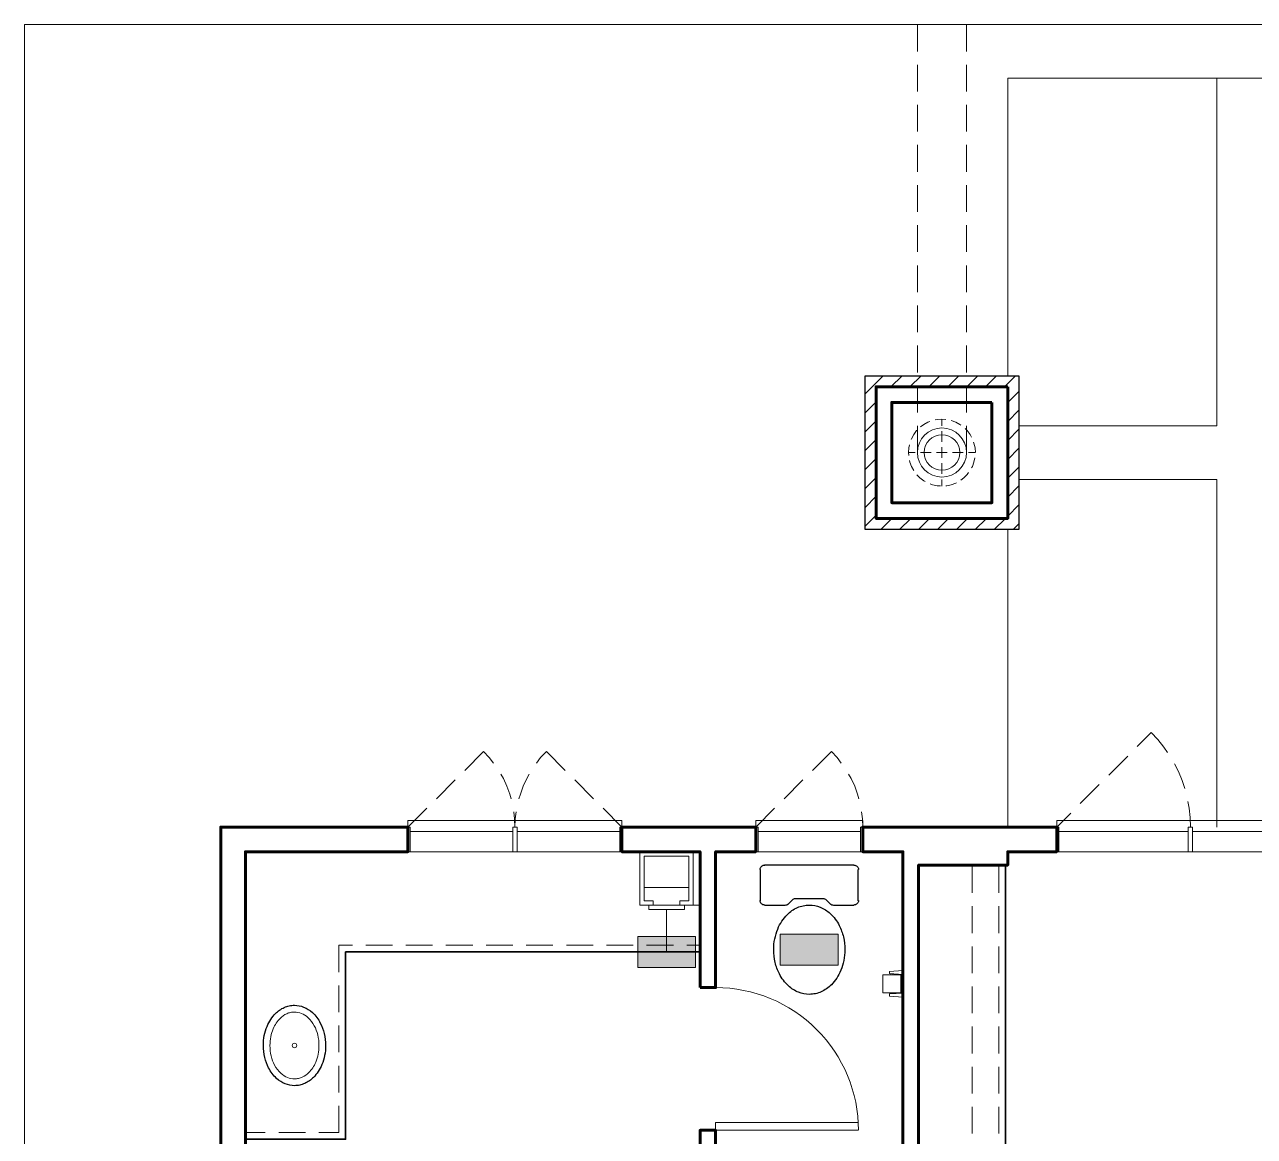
# Model space of a CAD drawing. Extents: x 6 to 1186, y -84 to 3560.
# Drawn here: x 186.1 to 462, y 3310.3 to 3559.7 of the extents above; entities that cross this region are included whole.
import ezdxf

# ---------------------------------------------------------------- set-up
doc = ezdxf.new("R2010")
doc.units = 0
doc.header["$LTSCALE"] = 24
doc.header["$MEASUREMENT"] = 0
for name, color, linetype in [('GEC_BKGD', 8, 'Continuous'), ('PDF2_0', 8, 'Continuous'), ('PDF2_00-FP-A-2$A-ANNO-KEYN', 8, 'Continuous'), ('PDF2_00-FP-A-2$A-APPL-MINR', 8, 'Continuous'), ('PDF2_00-FP-A-2$A-DRWDW', 8, 'Continuous'), ('PDF2_00-FP-A-2$A-DRWDW-MINR', 8, 'Continuous'), ('PDF2_00-FP-A-2$A-DRWDW-SWING', 8, 'Continuous'), ('PDF2_00-FP-A-2$A-FLR-BELOW', 8, 'Continuous'), ('PDF2_00-FP-A-2$A-MLWK', 8, 'Continuous'), ('PDF2_00-FP-A-2$A-MLWK-ABV', 8, 'Continuous'), ('PDF2_00-FP-A-2$A-MLWK-HIDN', 8, 'Continuous'), ('PDF2_00-FP-A-2$A-MLWK-MINR', 8, 'Continuous'), ('PDF2_00-FP-A-2$A-PLMB', 8, 'Continuous'), ('PDF2_00-FP-A-2$A-PLMB-MINR', 8, 'Continuous'), ('PDF2_00-FP-A-2$A-VENR-HIGH', 8, 'Continuous'), ('PDF2_00-FP-A-2$A-VENR-PATT', 8, 'Continuous'), ('PDF2_00-FP-A-2$A-WALL', 8, 'Continuous')]:
    doc.layers.add(name, color=color, linetype=linetype)

# ---------------------------------------------------------------- blocks, each defined once
blk = doc.blocks.new('210311_BorsteinRes_CDProgress - Copy1')
at = {"layer": 'PDF2_00-FP-A-2$A-ANNO-KEYN', "true_color": 0xffffff, "transparency": 33554559}
for points in [[(10.3233, 18.55), (10.3233, 18.6958), (10.0525, 18.55)], [(10.0525, 18.55), (10.3233, 18.6958), (10.0525, 18.6958)], [(10.99, 18.7067), (10.7192, 18.7067), (10.99, 18.5608)], [(10.99, 18.5608), (10.7192, 18.7067), (10.7192, 18.5608)]]:
    blk.add_hatch(color=7, dxfattribs=at).paths.add_polyline_path(points)
at = {"layer": 'PDF2_0', "lineweight": 25}
for points in [[(11.0625, 19.0292), (10.6458, 19.0292)], [(10.625, 19.0083), (10.625, 18.8625)], [(11.0833, 18.8625), (11.0833, 19.0083)], [(10.6458, 18.8417), (10.7417, 18.8417)], [(10.9675, 18.8417), (11.0625, 18.8417)]]:
    blk.add_lwpolyline(points, dxfattribs=at)
blk.add_lwpolyline([(10.7421, 18.8425, 0.193294), (10.7567, 18.8483), (10.7754, 18.8674, -0.193294), (10.79, 18.8733), (10.9183, 18.8733, -0.193294), (10.9333, 18.8675), (10.9525, 18.8483, 0.193294), (10.9679, 18.8425)], format="xyb", dxfattribs=at)
at = {"layer": 'PDF2_0', "lineweight": 9}
for points in [[(11.2817, 18.4325), (11.1983, 18.4325), (11.1983, 18.5158), (11.2817, 18.5158)], [(11.2917, 18.5183), (11.2292, 18.5225), (11.2292, 18.5325), (11.2917, 18.5367)], [(11.2917, 18.4117), (11.2292, 18.4167), (11.2292, 18.4275), (11.2917, 18.43)]]:
    blk.add_lwpolyline(points, close=True, dxfattribs=at)
for points in [[(11.235, 18.5225), (11.235, 18.5158)], [(11.245, 18.5217), (11.245, 18.5158)], [(11.235, 18.4275), (11.235, 18.4325)], [(11.245, 18.4283), (11.245, 18.4325)]]:
    blk.add_lwpolyline(points, dxfattribs=at)
at = {"layer": 'PDF2_0', "lineweight": 25}
for points, knots in [([(10.625, 19.0087), (10.625, 19.0113), (10.6255, 19.0138), (10.6274, 19.0185), (10.6288, 19.0207), (10.6325, 19.0245), (10.6347, 19.0261), (10.6386, 19.0279), (10.6401, 19.0283), (10.6431, 19.029), (10.6447, 19.0292), (10.6462, 19.0292)], [0, 0, 0, 0, 0.00761361, 0.00761361, 0.01531879, 0.01531879, 0.02356384, 0.02356384, 0.02813199, 0.02813199, 0.03286391, 0.03286391, 0.03286391, 0.03286391]), ([(11.0629, 19.0292), (11.0658, 19.0292), (11.0686, 19.0286), (11.0737, 19.0265), (11.0761, 19.025), (11.08, 19.0212), (11.0816, 19.0189), (11.0836, 19.014), (11.0842, 19.0114), (11.0842, 19.0087)], [0, 0, 0, 0, 0.00852927, 0.00852927, 0.01684469, 0.01684469, 0.02504637, 0.02504637, 0.03295605, 0.03295605, 0.03295605, 0.03295605]), ([(10.6462, 18.8425), (10.6434, 18.8425), (10.6406, 18.843), (10.6354, 18.8451), (10.6331, 18.8467), (10.6292, 18.8505), (10.6276, 18.8528), (10.6255, 18.8577), (10.625, 18.8603), (10.625, 18.8629)], [0, 0, 0, 0, 0.00852927, 0.00852927, 0.01684469, 0.01684469, 0.02504637, 0.02504637, 0.03295605, 0.03295605, 0.03295605, 0.03295605]), ([(11.0842, 18.8629), (11.0842, 18.8604), (11.0837, 18.8579), (11.0818, 18.8532), (11.0804, 18.851), (11.0767, 18.8471), (11.0744, 18.8456), (11.0705, 18.8438), (11.0691, 18.8433), (11.0661, 18.8427), (11.0645, 18.8425), (11.0629, 18.8425)], [0, 0, 0, 0, 0.00761361, 0.00761361, 0.01531879, 0.01531879, 0.02356384, 0.02356384, 0.02813199, 0.02813199, 0.03286391, 0.03286391, 0.03286391, 0.03286391]), ([(10.6883, 18.6337), (10.6883, 18.6685), (10.6951, 18.7013), (10.7179, 18.7563), (10.7331, 18.7792), (10.7652, 18.8112), (10.7812, 18.8226), (10.8077, 18.8344), (10.8167, 18.8374), (10.8354, 18.8415), (10.845, 18.8425), (10.8546, 18.8425)], [0, 0, 0, 0, 0.1042693, 0.1042693, 0.198749, 0.198749, 0.2702621, 0.2702621, 0.3051657, 0.3051657, 0.3404983, 0.3404983, 0.3404983, 0.3404983]), ([(10.8546, 18.8425), (10.8719, 18.8425), (10.8889, 18.8392), (10.9224, 18.8258), (10.9383, 18.8154), (10.9696, 18.7869), (10.9837, 18.7675), (11.0031, 18.7298), (11.0096, 18.7119), (11.0186, 18.674), (11.0208, 18.6539), (11.0208, 18.6337)], [0, 0, 0, 0, 0.0520278, 0.0520278, 0.1084623, 0.1084623, 0.179051, 0.179051, 0.2353751, 0.2353751, 0.2953762, 0.2953762, 0.2953762, 0.2953762]), ([(10.8546, 18.425), (10.8372, 18.425), (10.8203, 18.4283), (10.7867, 18.4417), (10.7709, 18.4521), (10.7396, 18.4806), (10.7254, 18.5), (10.7061, 18.5377), (10.6996, 18.5556), (10.6906, 18.5935), (10.6883, 18.6136), (10.6883, 18.6337)], [0, 0, 0, 0, 0.0520278, 0.0520278, 0.1084623, 0.1084623, 0.179051, 0.179051, 0.2353751, 0.2353751, 0.2953762, 0.2953762, 0.2953762, 0.2953762]), ([(11.0208, 18.6337), (11.0208, 18.599), (11.0141, 18.5662), (10.9912, 18.5112), (10.9761, 18.4883), (10.944, 18.4563), (10.928, 18.4449), (10.9015, 18.4331), (10.8925, 18.4301), (10.8738, 18.426), (10.8642, 18.425), (10.8546, 18.425)], [0, 0, 0, 0, 0.1042693, 0.1042693, 0.198749, 0.198749, 0.2702621, 0.2702621, 0.3051657, 0.3051657, 0.3404983, 0.3404983, 0.3404983, 0.3404983])]:
    blk.add_open_spline(points, degree=3, knots=knots, dxfattribs=at)
at = {"layer": 'PDF2_00-FP-A-2$A-ANNO-KEYN', "lineweight": 9}
blk.add_lwpolyline([(10.1875, 18.8208), (10.1875, 18.6233)], dxfattribs=at)
at = {"layer": 'PDF2_00-FP-A-2$A-ANNO-KEYN', "lineweight": 18}
for points in [[(10.3233, 18.55), (10.0525, 18.55), (10.0525, 18.6958), (10.3233, 18.6958)], [(10.99, 18.7067), (10.99, 18.5608), (10.7192, 18.5608), (10.7192, 18.7067)]]:
    blk.add_lwpolyline(points, close=True, dxfattribs=at)
at = {"layer": 'PDF2_00-FP-A-2$A-APPL-MINR', "color": 7, "lineweight": 9}
for points in [[(11.36, 22.9567), (11.36, 22.8317)], [(11.5892, 22.9567), (11.5892, 22.8317)], [(11.36, 22.7692), (11.36, 22.6442)], [(11.5892, 22.7692), (11.5892, 22.6442)], [(11.36, 22.5817), (11.36, 22.4567)], [(11.5892, 22.5817), (11.5892, 22.4567)], [(11.36, 22.3942), (11.36, 22.2692)], [(11.5892, 22.3942), (11.5892, 22.2692)], [(11.36, 22.2067), (11.36, 22.0817)], [(11.5892, 22.2067), (11.5892, 22.0817)], [(11.36, 22.0192), (11.36, 21.8942)], [(11.5892, 22.0192), (11.5892, 21.8942)], [(11.36, 21.8317), (11.36, 21.7067)], [(11.5892, 21.8317), (11.5892, 21.7067)], [(11.36, 21.6442), (11.36, 21.5192)], [(11.5892, 21.6442), (11.5892, 21.5192)], [(11.36, 21.4567), (11.36, 21.3317)], [(11.5892, 21.4567), (11.5892, 21.3317)], [(11.36, 21.2692), (11.36, 21.1442)], [(11.5892, 21.2692), (11.5892, 21.1442)], [(11.36, 21.0817), (11.36, 20.9567)], [(11.5892, 21.0817), (11.5892, 20.9567)]]:
    blk.add_lwpolyline(points, dxfattribs=at)
at = {"layer": 'PDF2_00-FP-A-2$A-APPL-MINR', "lineweight": 9}
for points in [[(11.375, 21.0775), (11.39, 21.0883), (11.4092, 21.0983), (11.4183, 21.1025)], [(11.4425, 21.1092), (11.4517, 21.1108), (11.4742, 21.1125), (11.4925, 21.1117)], [(11.4742, 21.0817), (11.4742, 21.1125)], [(11.5175, 21.1067), (11.5183, 21.1067), (11.5392, 21.0983), (11.5583, 21.0883), (11.5625, 21.085)], [(11.3308, 21.0175), (11.3317, 21.0217), (11.3425, 21.0408), (11.3558, 21.0592), (11.3575, 21.06)], [(11.4742, 21.0067), (11.4742, 21.0567)], [(11.5825, 21.0692), (11.5925, 21.0592), (11.6058, 21.0408), (11.6125, 21.0292)], [(11.3192, 20.9433), (11.3183, 20.9567), (11.3192, 20.9792), (11.3225, 20.9933)], [(11.4742, 20.9317), (11.4742, 20.9817)], [(11.6225, 21.0058), (11.6242, 21.0008), (11.6292, 20.9792), (11.6308, 20.9567)], [(11.3183, 20.9567), (11.3492, 20.9567)], [(11.3742, 20.9567), (11.4242, 20.9567)], [(11.4492, 20.9567), (11.4992, 20.9567)], [(11.5242, 20.9567), (11.5742, 20.9567)], [(11.5992, 20.9567), (11.63, 20.9567)], [(11.6283, 20.9325), (11.6242, 20.9125), (11.6167, 20.8917), (11.6125, 20.885)], [(11.3425, 20.8725), (11.3317, 20.8917), (11.3242, 20.9125), (11.3225, 20.9192)], [(11.4742, 20.8567), (11.4742, 20.9067)], [(11.5992, 20.8633), (11.5925, 20.8542), (11.5767, 20.8383), (11.5633, 20.8283)], [(11.3967, 20.8217), (11.39, 20.825), (11.3717, 20.8383), (11.3575, 20.8525)], [(11.4683, 20.8008), (11.4517, 20.8017), (11.43, 20.8067), (11.4192, 20.8108)], [(11.4742, 20.8), (11.4742, 20.8317)], [(11.5417, 20.8158), (11.5392, 20.8142), (11.5183, 20.8067), (11.4967, 20.8017), (11.4933, 20.8017)]]:
    blk.add_lwpolyline(points, dxfattribs=at)
at = {"layer": 'PDF2_00-FP-A-2$A-APPL-MINR', "color": 7, "lineweight": 9}
blk.add_lwpolyline([(11.5583, 20.9571, 0.414203), (11.4746, 21.04, 0.414203), (11.3908, 20.9571, 0.414203), (11.4746, 20.8742, 0.414203)], format="xyb", close=True, dxfattribs=at)
blk.add_circle((11.4746, 20.9571), 0.1146, dxfattribs=at)
at = {"layer": 'PDF2_00-FP-A-2$A-DRWDW', "lineweight": 18}
for points in [[(8.9792, 19.2067), (8.9792, 19.2375), (9.4792, 19.2375), (9.9792, 19.2375), (9.9792, 19.2067)], [(10.6042, 19.2067), (10.6042, 19.2375), (11.1042, 19.2375), (11.1042, 19.2067)], [(12.0108, 19.2067), (12.0108, 19.2375), (12.6358, 19.2375), (13.3858, 19.2375), (14.0108, 19.2375), (14.0108, 19.2067)], [(9.9792, 19.0917), (8.9792, 19.0917)], [(11.1042, 19.0917), (10.6042, 19.0917)], [(12.0108, 19.0917), (14.0108, 19.0917)], [(11.0833, 17.79), (10.4167, 17.79), (10.4167, 17.8267), (11.0825, 17.8267)]]:
    blk.add_lwpolyline(points, dxfattribs=at)
blk.add_lwpolyline([(11.0842, 17.7904, 0.199088), (10.8888, 18.2615, 0.198737), (10.4171, 18.4567)], format="xyb", dxfattribs=at)
at = {"layer": 'PDF2_00-FP-A-2$A-DRWDW-MINR', "lineweight": 9}
for points in [[(8.9792, 19.2067), (8.99, 19.2067), (8.99, 19.0917), (8.9792, 19.0917)], [(9.9792, 19.0917), (9.9692, 19.0917), (9.9692, 19.2067), (9.9792, 19.2067)], [(10.6042, 19.2067), (10.615, 19.2067), (10.615, 19.0917), (10.6042, 19.0917)], [(11.1042, 19.0917), (11.0942, 19.0917), (11.0942, 19.2067), (11.1042, 19.2067)], [(12.0108, 19.2067), (12.0208, 19.2067), (12.0208, 19.0917), (12.0108, 19.0917)], [(9.4692, 19.1858), (8.99, 19.1858)], [(9.49, 19.1858), (9.9692, 19.1858)], [(11.0942, 19.1858), (10.615, 19.1858)], [(12.625, 19.1858), (12.0208, 19.1858)], [(13.375, 19.1858), (12.6458, 19.1858)]]:
    blk.add_lwpolyline(points, dxfattribs=at)
for points in [[(9.4792, 19.0917), (9.4692, 19.0917), (9.4692, 19.2067), (9.4792, 19.2067), (9.49, 19.2067), (9.49, 19.0917)], [(12.6358, 19.0917), (12.625, 19.0917), (12.625, 19.2067), (12.6358, 19.2067), (12.6458, 19.2067), (12.6458, 19.0917)]]:
    blk.add_lwpolyline(points, close=True, dxfattribs=at)
at = {"layer": 'PDF2_00-FP-A-2$A-DRWDW-SWING', "lineweight": 9}
for points in [[(12.5292, 19.5558), (12.5108, 19.5808), (12.4833, 19.6158), (12.4525, 19.6483), (12.3867, 19.5825)], [(9.3792, 19.5058), (9.3592, 19.5317), (9.3325, 19.56), (9.2442, 19.4717)], [(9.5792, 19.5058), (9.5992, 19.5317), (9.6258, 19.56), (9.7142, 19.4717)], [(11.0042, 19.5058), (10.985, 19.5317), (10.9583, 19.56), (10.8692, 19.4717)], [(12.3425, 19.5383), (12.2542, 19.45)], [(12.5608, 19.5025), (12.5792, 19.4658), (12.5967, 19.425), (12.6092, 19.3867)], [(9.2, 19.4275), (9.1117, 19.3392)], [(9.4133, 19.4542), (9.425, 19.4333), (9.4417, 19.3975), (9.455, 19.3608), (9.4608, 19.3383)], [(9.4975, 19.3383), (9.5042, 19.3608), (9.5175, 19.3975), (9.5342, 19.4333), (9.545, 19.4542)], [(9.7583, 19.4275), (9.8467, 19.3392)], [(10.825, 19.4275), (10.7367, 19.3392)], [(11.0383, 19.4542), (11.05, 19.4333), (11.0667, 19.3975), (11.08, 19.3608), (11.0858, 19.3383)], [(12.2092, 19.4058), (12.1208, 19.3167)], [(12.6242, 19.3258), (12.6292, 19.2958), (12.6342, 19.2508), (12.6358, 19.2067)], [(9.0675, 19.295), (8.9792, 19.2067)], [(9.4742, 19.2775), (9.4775, 19.2458), (9.4792, 19.2067), (9.4808, 19.2458), (9.485, 19.2775)], [(9.8908, 19.295), (9.9792, 19.2067)], [(10.6925, 19.295), (10.6042, 19.2067)], [(11.0992, 19.2775), (11.1025, 19.2458), (11.1042, 19.2067)], [(12.0767, 19.2725), (12.0108, 19.2067)]]:
    blk.add_lwpolyline(points, dxfattribs=at)
at = {"layer": 'PDF2_00-FP-A-2$A-FLR-BELOW', "lineweight": 18}
for points in [[(7.1875, 14.915), (7.1875, 22.9567), (17.5317, 22.9567), (17.5317, 19.2067)], [(11.7817, 21.3158), (11.7817, 22.7067), (17.2817, 22.7067), (17.2817, 19.2067)], [(11.7817, 19.2067), (11.7817, 20.5975)]]:
    blk.add_lwpolyline(points, dxfattribs=at)
at = {"layer": 'PDF2_00-FP-A-2$A-FLR-BELOW', "lineweight": 9}
for points in [[(12.7583, 22.7067), (12.7583, 21.0817), (11.8333, 21.0817)], [(11.8333, 20.8317), (12.7583, 20.8317), (12.7583, 19.2067)]]:
    blk.add_lwpolyline(points, dxfattribs=at)
at = {"layer": 'PDF2_00-FP-A-2$A-MLWK', "lineweight": 35}
for points in [[(11.7708, 19.0292), (11.7708, 17.5817)], [(8.2192, 17.7483), (8.6875, 17.7483), (8.6875, 18.6233), (10.3442, 18.6233)]]:
    blk.add_lwpolyline(points, dxfattribs=at)
at = {"layer": 'PDF2_00-FP-A-2$A-MLWK-ABV', "lineweight": 18}
for points in [[(11.365, 18.8992), (11.365, 19.0292), (11.4583, 19.0292)], [(11.5208, 19.0292), (11.615, 19.0292), (11.615, 18.8992)], [(11.365, 18.7117), (11.365, 18.8367)], [(11.615, 18.8367), (11.615, 18.7117)], [(11.365, 18.5242), (11.365, 18.6492)], [(11.615, 18.6492), (11.615, 18.5242)], [(11.365, 18.3367), (11.365, 18.4617)], [(11.615, 18.4617), (11.615, 18.3367)], [(11.365, 18.1492), (11.365, 18.2742)], [(11.615, 18.2742), (11.615, 18.1492)], [(11.365, 17.9617), (11.365, 18.0867)], [(11.615, 18.0867), (11.615, 17.9617)], [(11.365, 17.7742), (11.365, 17.8992)], [(11.615, 17.8992), (11.615, 17.7742)]]:
    blk.add_lwpolyline(points, dxfattribs=at)
at = {"layer": 'PDF2_00-FP-A-2$A-MLWK-HIDN', "lineweight": 9}
for points in [[(11.74, 19.0292), (11.74, 18.8992)], [(11.74, 18.8367), (11.74, 18.7117)], [(8.6567, 18.5292), (8.6567, 18.6542), (8.7192, 18.6542)], [(8.7817, 18.6542), (8.9067, 18.6542)], [(8.9692, 18.6542), (9.0942, 18.6542)], [(9.1567, 18.6542), (9.2817, 18.6542)], [(9.3442, 18.6542), (9.4692, 18.6542)], [(9.5317, 18.6542), (9.6567, 18.6542)], [(9.7192, 18.6542), (9.8442, 18.6542)], [(9.9067, 18.6542), (10.0317, 18.6542)], [(10.0942, 18.6542), (10.2192, 18.6542)], [(10.2817, 18.6542), (10.3442, 18.6542)], [(11.74, 18.6492), (11.74, 18.5242)], [(8.6567, 18.3417), (8.6567, 18.4667)], [(11.74, 18.4617), (11.74, 18.3367)], [(8.6567, 18.1542), (8.6567, 18.2792)], [(11.74, 18.2742), (11.74, 18.1492)], [(8.6567, 17.9667), (8.6567, 18.0917)], [(11.74, 18.0867), (11.74, 17.9617)], [(8.6567, 17.9042), (8.6567, 17.7792), (8.5625, 17.7792)], [(11.74, 17.8992), (11.74, 17.7742)], [(8.2192, 17.7792), (8.3125, 17.7792)], [(8.375, 17.7792), (8.5, 17.7792)]]:
    blk.add_lwpolyline(points, dxfattribs=at)
at = {"layer": 'PDF2_00-FP-A-2$A-MLWK-MINR', "lineweight": 9}
for points in [[(10.2917, 18.8625), (10.2917, 19.0708), (10.0833, 19.0708), (10.0833, 18.8625), (10.125, 18.8625), (10.125, 18.8417), (10.0625, 18.8417), (10.0625, 19.0917), (10.3125, 19.0917), (10.3125, 18.8417), (10.25, 18.8417), (10.25, 18.8625)], [(10.3125, 18.8417), (10.3125, 19.0917), (10.3442, 19.0917), (10.3442, 18.8417)], [(10.2708, 18.8417), (10.2708, 18.8208), (10.1042, 18.8208), (10.1042, 18.8417)]]:
    blk.add_lwpolyline(points, close=True, dxfattribs=at)
blk.add_lwpolyline([(10.0833, 18.925), (10.2917, 18.925)], dxfattribs=at)
at = {"layer": 'PDF2_00-FP-A-2$A-PLMB', "lineweight": 25}
for points, knots in [([(8.3033, 18.1862), (8.3033, 18.2185), (8.3096, 18.2487), (8.3304, 18.2987), (8.3439, 18.3191), (8.372, 18.3471), (8.3858, 18.357), (8.4086, 18.3672), (8.4163, 18.3698), (8.4323, 18.3733), (8.4405, 18.3742), (8.4487, 18.3742)], [0, 0, 0, 0, 0.0966036, 0.0966036, 0.1818711, 0.1818711, 0.2446123, 0.2446123, 0.2750951, 0.2750951, 0.3058874, 0.3058874, 0.3058874, 0.3058874]), ([(8.4487, 18.3742), (8.4635, 18.3742), (8.4779, 18.3713), (8.5066, 18.3599), (8.5203, 18.351), (8.5475, 18.3263), (8.56, 18.3093), (8.5776, 18.2755), (8.5836, 18.2589), (8.592, 18.2237), (8.5942, 18.205), (8.5942, 18.1862)], [0, 0, 0, 0, 0.0442923, 0.0442923, 0.0927509, 0.0927509, 0.1545907, 0.1545907, 0.206739, 0.206739, 0.2625893, 0.2625893, 0.2625893, 0.2625893]), ([(8.4487, 17.9983), (8.434, 17.9983), (8.4196, 18.0012), (8.3909, 18.0126), (8.3772, 18.0215), (8.35, 18.0462), (8.3375, 18.0632), (8.3199, 18.097), (8.3139, 18.1136), (8.3055, 18.1488), (8.3033, 18.1675), (8.3033, 18.1862)], [0, 0, 0, 0, 0.0442923, 0.0442923, 0.0927509, 0.0927509, 0.1545907, 0.1545907, 0.206739, 0.206739, 0.2625893, 0.2625893, 0.2625893, 0.2625893]), ([(8.5942, 18.1862), (8.5942, 18.154), (8.5879, 18.1238), (8.5671, 18.0738), (8.5536, 18.0534), (8.5255, 18.0254), (8.5117, 18.0155), (8.4889, 18.0053), (8.4812, 18.0027), (8.4652, 17.9992), (8.457, 17.9983), (8.4487, 17.9983)], [0, 0, 0, 0, 0.0966036, 0.0966036, 0.1818711, 0.1818711, 0.2446123, 0.2446123, 0.2750951, 0.2750951, 0.3058874, 0.3058874, 0.3058874, 0.3058874])]:
    blk.add_open_spline(points, degree=3, knots=knots, dxfattribs=at)
at = {"layer": 'PDF2_00-FP-A-2$A-PLMB-MINR', "lineweight": 9}
blk.add_circle((8.4487, 18.1862), 0.0104, dxfattribs=at)
for points, knots in [([(8.3342, 18.1862), (8.3342, 18.2145), (8.3396, 18.241), (8.3574, 18.2831), (8.3683, 18.2997), (8.3905, 18.3217), (8.401, 18.3293), (8.4183, 18.3372), (8.4242, 18.3391), (8.4363, 18.3418), (8.4425, 18.3425), (8.4487, 18.3425)], [0, 0, 0, 0, 0.0847677, 0.0847677, 0.1557395, 0.1557395, 0.2054804, 0.2054804, 0.2294513, 0.2294513, 0.2535758, 0.2535758, 0.2535758, 0.2535758]), ([(8.4487, 18.3425), (8.4598, 18.3425), (8.4706, 18.3404), (8.4923, 18.3317), (8.5026, 18.325), (8.5238, 18.3059), (8.5337, 18.2926), (8.5486, 18.2648), (8.5539, 18.2503), (8.5614, 18.2194), (8.5633, 18.2028), (8.5633, 18.1862)], [0, 0, 0, 0, 0.0331717, 0.0331717, 0.0700092, 0.0700092, 0.1186928, 0.1186928, 0.1641908, 0.1641908, 0.2134449, 0.2134449, 0.2134449, 0.2134449]), ([(8.4487, 18.03), (8.4377, 18.03), (8.4269, 18.0321), (8.4052, 18.0408), (8.3949, 18.0475), (8.3737, 18.0666), (8.3638, 18.0799), (8.3489, 18.1077), (8.3436, 18.1222), (8.3361, 18.1531), (8.3342, 18.1697), (8.3342, 18.1862)], [0, 0, 0, 0, 0.0331717, 0.0331717, 0.0700092, 0.0700092, 0.1186928, 0.1186928, 0.1641908, 0.1641908, 0.2134449, 0.2134449, 0.2134449, 0.2134449]), ([(8.5633, 18.1862), (8.5633, 18.158), (8.5579, 18.1315), (8.5401, 18.0894), (8.5292, 18.0728), (8.507, 18.0508), (8.4965, 18.0432), (8.4792, 18.0353), (8.4733, 18.0334), (8.4612, 18.0307), (8.455, 18.03), (8.4487, 18.03)], [0, 0, 0, 0, 0.0847677, 0.0847677, 0.1557395, 0.1557395, 0.2054804, 0.2054804, 0.2294513, 0.2294513, 0.2535758, 0.2535758, 0.2535758, 0.2535758])]:
    blk.add_open_spline(points, degree=3, knots=knots, dxfattribs=at)
at = {"layer": 'PDF2_00-FP-A-2$A-VENR-HIGH', "lineweight": 25}
for points in [[(11.8333, 21.3158), (11.8333, 20.5975), (11.115, 20.5975), (11.115, 21.3158)], [(11.7817, 21.2642), (11.7817, 20.6492), (11.1667, 20.6492), (11.1667, 21.2642)]]:
    blk.add_lwpolyline(points, close=True, dxfattribs=at)
at = {"layer": 'PDF2_00-FP-A-2$A-VENR-PATT', "lineweight": 9}
for points in [[(11.2, 21.3158), (11.115, 21.2308)], [(11.2883, 21.3158), (11.2358, 21.2642)], [(11.3767, 21.3158), (11.3242, 21.2642)], [(11.465, 21.3158), (11.4133, 21.2642)], [(11.5533, 21.3158), (11.5017, 21.2642)], [(11.6417, 21.3158), (11.59, 21.2642)], [(11.73, 21.3158), (11.6783, 21.2642)], [(11.8183, 21.3158), (11.7667, 21.2642)], [(11.8333, 21.2425), (11.7817, 21.19)], [(11.1667, 21.1942), (11.115, 21.1425)], [(11.8333, 21.1542), (11.7817, 21.1017)], [(11.1667, 21.1058), (11.115, 21.0542)], [(11.8333, 21.0658), (11.7817, 21.0133)], [(11.1667, 21.0175), (11.115, 20.9658)], [(11.8333, 20.9775), (11.7817, 20.925)], [(11.1667, 20.9292), (11.115, 20.8775)], [(11.8333, 20.8892), (11.7817, 20.8367)], [(11.1667, 20.8408), (11.115, 20.7892)], [(11.1667, 20.7525), (11.115, 20.7008)], [(11.8333, 20.8008), (11.7817, 20.7483)], [(11.8333, 20.7125), (11.7817, 20.66)], [(11.1667, 20.6642), (11.115, 20.6125)], [(11.24, 20.6492), (11.1883, 20.5975)], [(11.3283, 20.6492), (11.2767, 20.5975)], [(11.4167, 20.6492), (11.365, 20.5975)], [(11.5058, 20.6492), (11.4533, 20.5975)], [(11.5942, 20.6492), (11.5417, 20.5975)], [(11.6825, 20.6492), (11.63, 20.5975)], [(11.7708, 20.6492), (11.7183, 20.5975)], [(11.8333, 20.6242), (11.8067, 20.5975)]]:
    blk.add_lwpolyline(points, dxfattribs=at)
at = {"layer": 'PDF2_00-FP-A-2$A-WALL', "lineweight": 60}
for points in [[(11.7817, 21.2642), (11.7817, 20.6492), (11.1667, 20.6492), (11.1667, 21.2642)], [(11.7083, 21.1908), (11.7083, 20.7225), (11.24, 20.7225), (11.24, 21.1908)], [(8.9792, 19.2067), (8.9792, 19.0917), (8.2192, 19.0917), (8.2192, 17.5083), (8.1042, 17.5083), (8.1042, 19.2067)], [(10.3442, 18.4567), (10.3442, 19.0917), (9.9792, 19.0917), (9.9792, 19.2067), (10.6042, 19.2067), (10.6042, 19.0917), (10.4167, 19.0917), (10.4167, 18.4567)]]:
    blk.add_lwpolyline(points, close=True, dxfattribs=at)
for points in [[(10.3442, 17.6333), (10.3442, 17.79), (10.4167, 17.79), (10.4167, 17.7067)], [(11.2917, 17.7067), (11.2917, 19.0917), (11.1042, 19.0917), (11.1042, 19.2067), (12.0108, 19.2067), (12.0108, 19.0917), (11.7817, 19.0917), (11.7817, 19.0292), (11.365, 19.0292), (11.365, 17.5817)]]:
    blk.add_lwpolyline(points, dxfattribs=at)

msp = doc.modelspace()

# ---------------------------------------------------------------- block references
at = {"layer": 'GEC_BKGD', "xscale": 48, "yscale": 48, "zscale": 48}
msp.add_blockref('210311_BorsteinRes_CDProgress - Copy1', (-158.88, 2457.79), dxfattribs=at)

doc.saveas('drawing.dxf')
